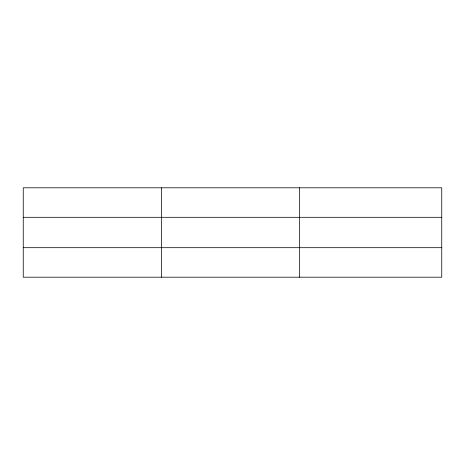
<?xml version="1.0" encoding="UTF-8"?>
<svg xmlns="http://www.w3.org/2000/svg" width="465" height="465" viewBox="0 0 465 465"><rect width="100%" height="100%" fill="white"/><g stroke="black" fill="none" stroke-linecap="round" stroke-linejoin="round"><path stroke-width="0.7" d="M161.355 277.192L161.355 187.808M299.46 277.192L299.46 187.808M441.75 217.306L441.75 187.808L23.25 187.808L23.25 277.192L441.75 277.192L441.75 217.306L23.25 217.306M23.25 247.694L441.75 247.694"/></g></svg>
